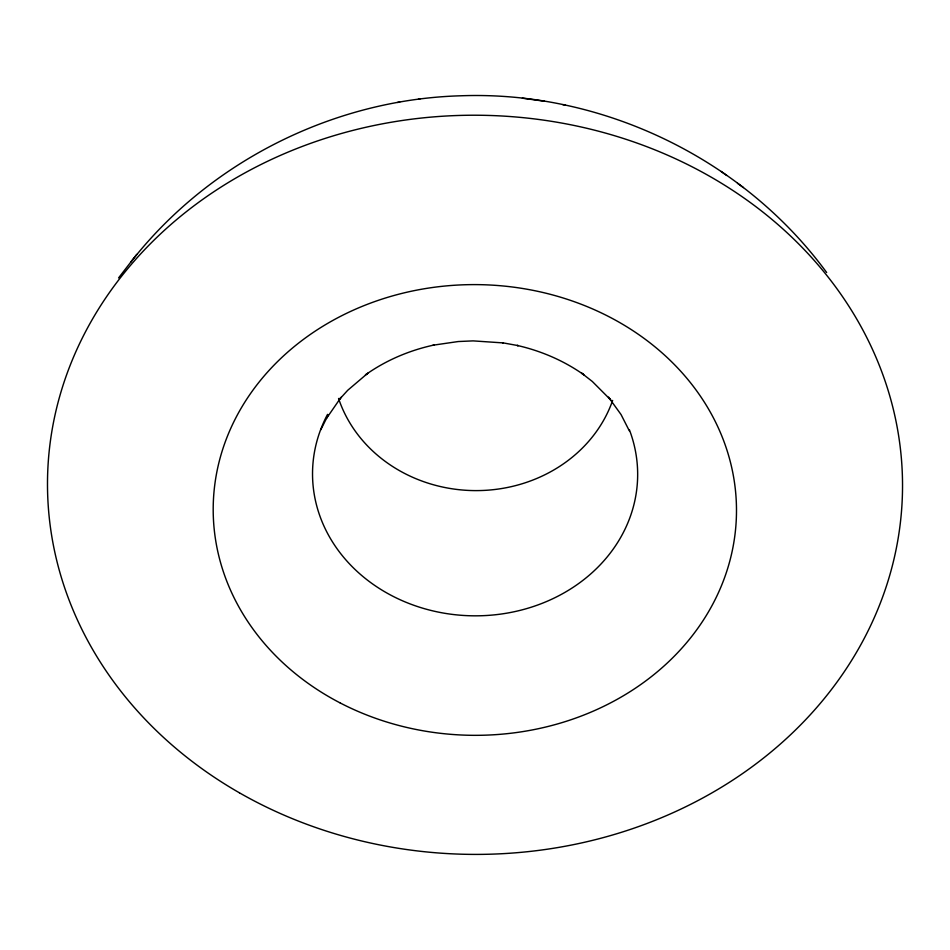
<?xml version="1.0" encoding="UTF-8"?>
<svg xmlns="http://www.w3.org/2000/svg" width="950" height="950" viewBox="0 0 950 950"><rect width="100%" height="100%" fill="white"/><g stroke="black" fill="none" stroke-linecap="round" stroke-linejoin="round"><path stroke-width="1.43" d="M320.756 429.804L328.118 415.138M326.456 418.463L341.05 397.326L338.829 400.045L347.747 390.26L367.769 373.231L365.418 374.918C385.914 360.299 409.533 350.301 434.114 345.004M130.851 262.046C209.226 161.607 333.557 99.37 460.833 95.784C601.92 90.535 743.209 158.555 826.654 272.519M118.572 277.923L136.752 254.386M432.986 345.206L458.256 341.537L473.136 340.884L503.262 342.914L502.55 342.772L518.261 345.646L517.156 345.432C540.989 350.847 563.825 360.656 583.811 374.763L581.531 373.077L592.313 381.473L610.648 399.867L608.499 397.147L621.039 414.544L629.351 430.872M397.504 102.457L399.689 102.137M418.297 99.287L419.912 99.049M544.516 101.234L522.393 98.194M562.804 104.654L565.179 105.034M721.097 171.404L726.679 175.453M737.473 183.267L743.411 187.578M612.643 400.449A143.403 129.153 0.4 0 1 474.929 490.604A143.403 129.153 0.4 0 1 338.556 398.454M629.399 429.78A162.569 141.704 0.4 0 1 465.892 615.588A162.569 141.704 0.4 0 1 327.56 414.366M239.424 792.811A427.524 369.586 0.4 0 0 901.764 507.739A427.524 369.586 0.4 0 0 283.86 153.888A427.524 369.586 0.4 0 0 239.424 792.811M340.242 702.976A261.642 225.352 0.4 0 0 736.452 514.211A261.642 225.352 0.4 0 0 347.831 312.716A261.642 225.352 0.4 0 0 340.242 702.976"/></g></svg>
